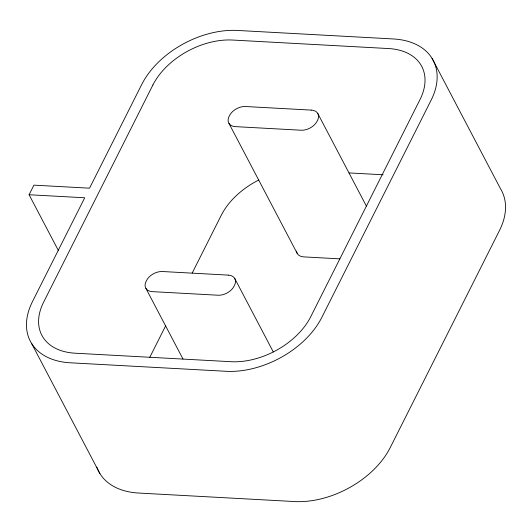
<?xml version="1.0" encoding="UTF-8"?>
<svg xmlns="http://www.w3.org/2000/svg" width="532" height="532" viewBox="0 0 532 532"><rect width="100%" height="100%" fill="white"/><g stroke="black" fill="none" stroke-linecap="round" stroke-linejoin="round"><path stroke-width="0.8" d="M29.094 194.745L33.922 185.149L89.542 188.182L141.778 84.389A77.739 50.793 -27.7 0 1 237.498 30.45L393.361 38.956A77.739 50.793 -27.7 0 1 431.133 100.169L321.84 317.358A77.739 50.793 -27.7 0 1 226.12 371.296L70.251 362.791A77.739 50.793 -27.7 0 1 32.479 301.578L84.714 197.778L29.094 194.745L58.454 250.672M149.665 357.571L165.705 325.697M192.192 273.062L221.285 215.247A64.778 42.327 -27.7 0 1 258.791 180.002M349.138 172.927L383.133 174.775M339.935 258.858L303.785 256.889A12.954 8.465 -27.7 0 1 296.51 251.111M432.077 58.394L500.459 188.647A77.739 50.793 -27.7 0 1 499.521 230.423L390.222 447.612A77.739 50.793 -27.7 0 1 294.502 501.55L138.639 493.044A77.739 50.793 -27.7 0 1 96.837 467.123M317.704 113.343L366.382 206.07M228.946 123.397L297.335 253.651M234.665 278.349L273.302 351.945M145.914 288.404L183.001 359.047M31.541 343.353L99.923 473.606M152.897 84.994L43.604 302.183A64.778 42.327 -27.7 0 0 75.079 353.195L230.948 361.7A64.778 42.327 -27.7 0 0 310.715 316.753L420.014 99.564A64.778 42.327 -27.7 0 0 388.533 48.552L232.67 40.046A64.778 42.327 -27.7 0 0 152.897 84.994M311.253 110.104L245.525 106.52A12.954 8.465 -27.7 0 0 230.462 114.014A20.881 13.646 -27.7 0 0 228.487 117.938A12.954 8.465 -27.7 0 0 235.403 126.636L301.125 130.22A12.954 8.465 -27.7 0 0 317.085 121.23A20.881 13.646 -27.7 0 0 318.163 118.802A12.954 8.465 -27.7 0 0 311.253 110.104M228.215 275.111L162.486 271.526A12.954 8.465 -27.7 0 0 146.533 280.517A20.881 13.646 -27.7 0 0 146.067 281.441A12.954 8.465 -27.7 0 0 152.365 291.642L218.093 295.227A12.954 8.465 -27.7 0 0 234.047 286.236A20.881 13.646 -27.7 0 0 234.512 285.318A12.954 8.465 -27.7 0 0 228.215 275.111"/></g></svg>
